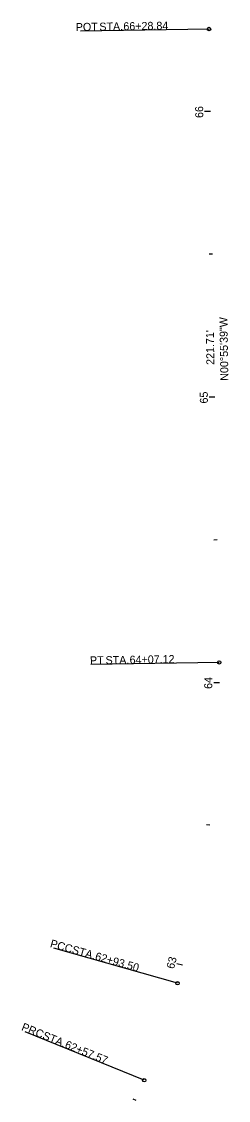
# Model space of a CAD drawing. Extents: x 151665 to 153516, y 329808 to 331516.
# Drawn here: x 152617.9 to 152690.3, y 331138.8 to 331516.4 of the extents above; entities that cross this region are included whole.
import ezdxf

# ---------------------------------------------------------------- set-up
doc = ezdxf.new("R2010")
doc.units = 0
for name, color, linetype in [('DT_X_Break_Line', 7, 'Continuous'), ('DT_X_Contour_Major', 7, 'Continuous'), ('DT_X_Spot_Elev', 7, 'Continuous'), ('DT_X_Void', 7, 'Continuous')]:
    doc.layers.add(name, color=color, linetype=linetype)

msp = doc.modelspace()

# ---------------------------------------------------------------- linework, layer by layer
at = {"layer": 'DT_X_Spot_Elev'}
for p, q in [((152683.5, 331513.77), (152638.5, 331513.05)), ((152687.08, 331292.09), (152642.09, 331291.36)), ((152672.47, 331179.82), (152629.16, 331192.05)), ((152660.81, 331145.86), (152619.12, 331162.81))]:
    msp.add_line(p, q, dxfattribs=at)
for centre in [(152683.5, 331513.77), (152687.08, 331292.09), (152672.47, 331179.82), (152660.81, 331145.86)]:
    msp.add_circle(centre, 0.6, dxfattribs=at)
at = {"layer": 'DT_X_Void'}
for p, q in [((152683.96, 331484.94), (152681.96, 331484.91)), ((152684.77, 331434.95), (152683.57, 331434.93)), ((152685.58, 331384.96), (152683.58, 331384.92)), ((152686.39, 331334.96), (152685.19, 331334.94)), ((152687.14, 331284.97), (152685.14, 331284.97)), ((152683.83, 331235.11), (152682.64, 331235.27)), ((152674.18, 331186.09), (152672.25, 331186.6)), ((152658.06, 331138.8), (152656.93, 331139.22))]:
    msp.add_line(p, q, dxfattribs=at)

# ---------------------------------------------------------------- texts
at = {"layer": 'DT_X_Break_Line'}
msp.add_text("221.71'", height=2.8, rotation=90.9274, dxfattribs=at).set_placement((152685.38, 331396.25))
at = {"layer": 'DT_X_Contour_Major'}
msp.add_text('N00°55\'39"W', height=2.8, rotation=90.9274, dxfattribs=at).set_placement((152690.29, 331390.7))
at = {"layer": 'DT_X_Spot_Elev'}
for s, rotation, p in [('66+28.84', 0.9274, (152653.55, 331513.33)), ('POT', 0.9274, (152636.9, 331513.06)), (' STA. ', 0.9274, (152644.1, 331513.18)), ('PT', 0.9274, (152641.87, 331291.4)), (' STA. ', 0.9274, (152646.28, 331291.47)), ('64+07.12', 0.9274, (152655.73, 331291.63)), ('PCC', 344.235, (152627.7, 331192.5)), (' STA. ', 344.235, (152634.33, 331190.63)), ('62+93.50', 344.235, (152643.43, 331188.06)), ('PRC', 337.8686, (152617.64, 331163.46)), (' STA. ', 337.8686, (152624.06, 331160.84)), ('62+57.57', 337.8686, (152632.82, 331157.28))]:
    msp.add_text(s, height=2.8, rotation=rotation, dxfattribs=at).set_placement(p)
at = {"layer": 'DT_X_Void'}
for s, rotation, p in [('66', 90.9274, (152681.5, 331482.66)), ('65', 90.9274, (152683.12, 331382.73)), ('64', 89.8809, (152684.63, 331282.82)), ('63', 75.1897, (152671.21, 331184.64))]:
    msp.add_text(s, height=2.8, rotation=rotation, dxfattribs=at).set_placement(p)

doc.saveas('drawing.dxf')
